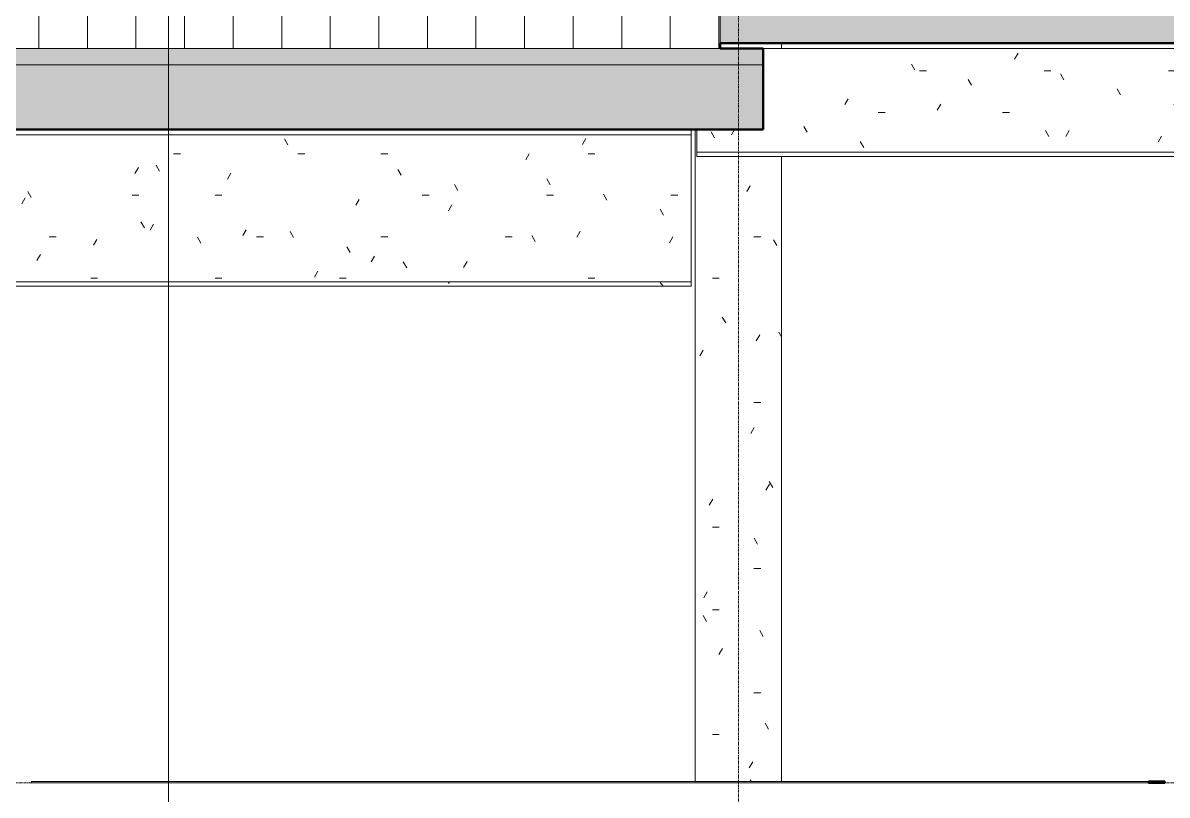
# Model space of a CAD drawing. Header units: inches. Extents: x 9661 to 15313, y -337 to 660.
# Drawn here: x 11149.6 to 11361.6, y -154.3 to -11.2 of the extents above; entities that cross this region are included whole.
import ezdxf

# ---------------------------------------------------------------- set-up
doc = ezdxf.new("R2010")
doc.units = ezdxf.units.IN
doc.header["$MEASUREMENT"] = 0
doc.linetypes.add('Grid Line 1_2_', pattern=[0.875, 0.5, -0.125, 0.125, -0.125])
for name, color, linetype, lineweight in [('0-1', 7, 'Continuous', 5), ('0-3', 135, 'Continuous', 13), ('A-FLOR-5', 192, 'Continuous', 50), ('A-FLOR-LEVL-1', 51, 'Grid Line 1_2_', 9), ('A-FLOR-MCUT', 51, 'Continuous', 13), ('A-FLOR-PATT-1', 8, 'Continuous', 9), ('A-GENM-1', 55, 'Continuous', 9), ('A-GENM-2', 250, 'Continuous', 50), ('G-ANNO-SYMB-1', 111, 'Continuous', 9), ('S-BEAM-1', 55, 'Continuous', 9), ('S-COLS-1', 55, 'Continuous', 9), ('S-GRID-1', 1, 'Grid Line 1_2_', 9)]:
    doc.layers.add(name, color=color, linetype=linetype, lineweight=lineweight)
pattern_1 = [(0, (11008.554, 72), (30.72, 7.68), [1.267, -21.773, 1.267, -21.773, -122.88]), (0, (11008.554, 72), (30.72, 7.68), [-46.08, 1.267, -44.813, 1.267, -21.773, -53.76]), (0, (11008.554, 72), (30.72, 7.68), [-115.2, 1.267, -14.093, 1.267, -37.133]), (120, (11020.074, 75.84), (-22.01108, 22.7643), [1.267, -21.773, 1.267, -21.773, -122.88]), (120, (11020.074, 75.84), (-22.01108, 22.7643), [-46.08, 1.267, -44.813, 1.267, -21.773, -53.76]), (120, (11020.074, 75.84), (-22.01108, 22.7643), [-115.2, 1.267, -14.093, 1.267, -37.133]), (240, (11023.914, 91.2), (-8.70892, -30.4443), [1.267, -21.773, 1.267, -21.773, -122.88]), (240, (11023.914, 91.2), (-8.70892, -30.4443), [-46.08, 1.267, -44.813, 1.267, -21.773, -53.76]), (240, (11023.914, 91.2), (-8.70892, -30.4443), [-115.2, 1.267, -14.093, 1.267, -37.133])]
pattern_2 = [(50, (11008.554, 72), (27.5427, -2.4099), [2.88, -31.68]), (355, (11008.554, 72), (-5.32784, 28.8843), [2.304, -25.344]), (100.451, (11010.85, 71.8), (22.2153, 26.4739), [2.448, -26.924]), (46.184, (11008.554, 79.68), (40.9819, -6.3564), [4.32, -47.52]), (96.636, (11011.97, 79.15), (35.8907, 37.4062), [3.671, -40.386]), (351.184, (11008.554, 79.68), (35.891, 37.4062), [3.456, -38.016]), (21, (11012.394, 77.76), (22.92104, -15.46073), [2.88, -31.68]), (326, (11012.394, 77.76), (9.3435, 27.84574), [2.304, -25.344]), (71.451, (11014.304, 76.472), (32.2648, 12.3844), [2.448, -26.924]), (37.5, (11008.554, 72), (0.466855, 12.78271), [1.267, -23.77, 1.267, -24.461, -25.44]), (37.5, (11008.554, 72), (0.466855, 12.78271), [-50.765, 1.267, -24.173]), (7.5, (11008.554, 72), (10.10159, 15.14509), [1.267, -13.402, 1.267, -23.194, -9.696]), (7.5, (11008.554, 72), (10.10159, 15.14509), [-39.13, 1.267, -8.429]), (327.5, (10999.991, 72), (20.49916, -0.86578), [1.267, -8.333, 1.267, -28.685, -39.744]), (327.5, (10999.991, 72), (20.49916, -0.86578), [-39.552, 1.267, -38.477]), (317.5, (10996.151, 72), (22.39478, 3.8443), [1.267, -11.213, 1.267, -18.624, -28.224]), (317.5, (10996.151, 72), (22.39478, 3.8443), [-32.371, 1.267, -26.957])]

# ---------------------------------------------------------------- blocks, each defined once
blk = doc.blocks.new('Parking_Stall_Multiple - STANDARD-1982617-BUILDING SECTION - EAST_WEST - LOOKING SOUTH2')
at = {"layer": 'A-GENM-1'}
blk.add_hatch(color=256, dxfattribs=at).paths.add_polyline_path([(10665.06, -152), (10665.19, -152), (10665.19, -151.75), (10662.19, -151.75), (10662.19, -152)], flags=0)
for p, q in [((10455.19, -151.75), (10662.19, -151.75)), ((10455.19, -151.75), (10455.19, -152)), ((10662.19, -152), (10455.19, -152))]:
    blk.add_line(p, q, dxfattribs=at)
at = {"layer": 'A-GENM-2'}
for p, q in [((10665.19, -151.75), (10662.19, -151.75)), ((10662.19, -151.75), (10662.19, -152)), ((10662.19, -152), (10665.19, -152)), ((10665.19, -152), (10665.19, -151.75))]:
    blk.add_line(p, q, dxfattribs=at)
blk = doc.blocks.new('CTR - 1st Phase - Common Walls_rvt-1-BUILDING SECTION - EAST_WEST - LOOKING SOUTH2')
at = {"layer": '0-3'}
blk.add_blockref('Parking_Stall_Multiple - STANDARD-1982617-BUILDING SECTION - EAST_WEST - LOOKING SOUTH2', (696, 0), dxfattribs=at)
blk = doc.blocks.new('Concrete-Rectangular-Column - ONE-V1-BUILDING SECTION - EAST_WEST - LOOKING SOUTH2')
at = {"layer": 'S-COLS-1'}
h = blk.add_hatch(dxfattribs=at)
h.set_pattern_fill('FP_1', color=256, style=0, pattern_type=2)
h.set_pattern_definition(pattern_1)
h.paths.add_polyline_path([(11290.19, -151.75), (11290.19, -36), (11274.46, -36), (11274.46, -31), (11274.19, -31), (11274.19, -151.75)], flags=0)
h.paths.add_polyline_path([(11278.79, -16), (11290.19, -16), (11290.19, -15), (11278.79, -15)], flags=0)
for p, q in [((11290.19, -16), (11290.19, -15)), ((11274.19, -31), (11274.19, -151.75)), ((11290.19, -151.75), (11290.19, -36))]:
    blk.add_line(p, q, dxfattribs=at)
blk = doc.blocks.new('Inverted Tee Beam - 24IT40-2543515-BUILDING SECTION - EAST_WEST - LOOKING SOUTH2')
at = {"layer": 'S-BEAM-1'}
h = blk.add_hatch(dxfattribs=at)
h.set_pattern_fill('FP_1', color=256, style=0, pattern_type=2)
h.set_pattern_definition(pattern_1)
h.paths.add_polyline_path([(10825.18, -32), (11273.41, -32), (11273.41, -31), (10825.18, -31)], flags=0)
h = blk.add_hatch(dxfattribs=at)
h.set_pattern_fill('FP_1', color=256, style=0, pattern_type=2)
h.set_pattern_definition(pattern_1)
h.paths.add_polyline_path([(10825.18, -59.21), (11273.41, -59.21), (11273.41, -32), (10825.18, -32), (10825.18, -54.25)], flags=0)
h = blk.add_hatch(dxfattribs=at)
h.set_pattern_fill('FP_36', color=256, style=0, pattern_type=2)
h.set_pattern_definition([(0, (11008.554, 23.981), (30.72, 5.431), [1.267, -21.773, 1.267, -21.773, -122.88]), (0, (11008.554, 23.981), (30.72, 5.431), [-46.08, 1.267, -44.813, 1.267, -21.773, -53.76]), (0, (11008.554, 23.981), (30.72, 5.431), [-115.2, 1.267, -14.093, 1.267, -37.133]), (129.232, (11020.074, 26.696), (-22.01134, 16.09708), [1.002, -17.213, 1.002, -17.213, -97.145]), (129.232, (11020.074, 26.696), (-22.01134, 16.09708), [-36.429, 1.002, -35.428, 1.002, -17.213, -42.501]), (129.232, (11020.074, 26.696), (-22.01134, 16.09708), [-91.074, 1.002, -11.141, 1.002, -29.356]), (230.768, (11023.914, 37.558), (-8.70924, -21.52714), [1.002, -17.213, 1.002, -114.358]), (230.768, (11023.914, 37.558), (-8.70924, -21.52714), [-19.217, -17.213, 1.002, -35.428, -60.716]), (230.768, (11023.914, 37.558), (-8.70924, -21.52714), [-72.859, 1.002, -17.213, 1.002, -41.499]), (230.768, (11023.914, 37.558), (-8.70924, -21.52714), [-92.075, -11.141, 1.002, -29.356])])
h.paths.add_polyline_path([(11241.02, -60), (11273.41, -60), (11273.41, -59.21), (10825.18, -59.21), (10825.18, -60), (11174.35, -60)], flags=0)
for p, q in [((11273.41, -31), (11273.41, -32)), ((11273.41, -32), (10825.18, -32)), ((11273.41, -32), (11273.41, -59.21)), ((11273.41, -59.21), (10825.18, -59.21)), ((11273.41, -59.21), (11273.41, -60)), ((11273.41, -60), (10825.18, -60))]:
    blk.add_line(p, q, dxfattribs=at)

msp = doc.modelspace()

# ---------------------------------------------------------------- hatches: boundary and pattern name
at = {"layer": 'A-FLOR-PATT-1'}
h = msp.add_hatch(dxfattribs=at)
h.set_pattern_fill('FP_19', color=256, style=0, pattern_type=2)
h.set_pattern_definition(pattern_2)
h.paths.add_polyline_path([(12016.04, -15), (12087.19, -15), (12087.19, -3), (11278.79, -3), (11278.79, -15), (11929.93, -15)], flags=0)
h.paths.add_polyline_path([(10705.1, -15), (10819.99, -15), (10819.99, -3), (10011.59, -3), (10011.59, -15), (10638.23, -15)], flags=0)
h = msp.add_hatch(dxfattribs=at)
h.set_pattern_fill('FP_16', color=256, style=0, pattern_type=2)
h.set_pattern_definition([(0, (11008.554, 72), (0, 9), []), (90, (11008.554, 72), (-9, 6e-16), [])])
h.paths.add_polyline_path([(11068.79, -16), (11278.79, -16), (11278.79, -6), (11135.97, -8.49), (10963.21, -8.49), (10819.99, -6), (10819.99, -16), (11062.58, -16)], flags=0)
h.paths.add_polyline_path([(9964.61, -16), (10011.59, -16), (10011.59, -6), (9992.38, -6.03), (9891.19, -7.24), (9891.19, -16), (9949.32, -16)], flags=0)
h = msp.add_hatch(dxfattribs=at)
h.set_pattern_fill('FP_2', color=256, style=0, pattern_type=2)
h.set_pattern_definition([(0, (11008.554, 72), (15.36, 3.84), [1.267, -10.253, 1.267, -10.253, -61.44]), (0, (11008.554, 72), (15.36, 3.84), [-23.04, 1.267, -21.773, 1.267, -10.253, -26.88]), (0, (11008.554, 72), (15.36, 3.84), [-57.6, 1.267, -6.413, 1.267, -17.933]), (120, (11014.314, 73.92), (-11.005538, 11.38215), [1.267, -10.253, 1.267, -10.253, -61.44]), (120, (11014.314, 73.92), (-11.005538, 11.38215), [-23.04, 1.267, -21.773, 1.267, -10.253, -26.88]), (120, (11014.314, 73.92), (-11.005538, 11.38215), [-57.6, 1.267, -6.413, 1.267, -17.933]), (240, (11016.234, 81.6), (-4.354462, -15.22215), [1.267, -10.253, 1.267, -10.253, -61.44]), (240, (11016.234, 81.6), (-4.354462, -15.22215), [-23.04, 1.267, -21.773, 1.267, -10.253, -26.88]), (240, (11016.234, 81.6), (-4.354462, -15.22215), [-57.6, 1.267, -6.413, 1.267, -17.933])])
h.paths.add_polyline_path([(11062.58, -19), (11286.79, -19), (11286.79, -16), (10811.99, -16), (10811.99, -19), (11047.27, -19)], flags=0)
h.paths.add_polyline_path([(9964.61, -19), (10019.59, -19), (10019.59, -16), (9897.19, -16), (9897.19, -19), (9949.32, -19)], flags=0)
h = msp.add_hatch(dxfattribs=at)
h.set_pattern_fill('FP_19', color=256, style=0, pattern_type=2)
h.set_pattern_definition(pattern_2)
h.paths.add_polyline_path([(11025.74, -31), (11286.79, -31), (11286.79, -19), (10811.99, -19), (10811.99, -31), (10982.68, -31)], flags=0)
h.paths.add_polyline_path([(9999.97, -31), (10019.59, -31), (10019.59, -19), (9897.19, -19), (9897.19, -31), (9992.38, -31)], flags=0)
at = {"layer": 'S-BEAM-1'}
h = msp.add_hatch(dxfattribs=at)
h.set_pattern_fill('FP_1', color=256, style=0, pattern_type=2)
h.set_pattern_definition(pattern_1)
h.paths.add_polyline_path([(11413.25, -35.21), (11422.8, -35.21), (11422.8, -16), (11286.79, -16), (11286.79, -31), (11274.46, -31), (11274.46, -35.21), (11327.13, -35.21)], flags=0)
h = msp.add_hatch(dxfattribs=at)
h.set_pattern_fill('FP_1', color=256, style=0, pattern_type=2)
h.set_pattern_definition(pattern_1)
h.paths.add_polyline_path([(11413.25, -16), (11422.8, -16), (11422.8, -15), (11290.19, -15), (11290.19, -16), (11327.13, -16)], flags=0)
h = msp.add_hatch(dxfattribs=at)
h.set_pattern_fill('FP_37', color=256, style=0, pattern_type=2)
h.set_pattern_definition([(0, (11008.554, 35.981), (30.72, 5.431), [1.267, -21.773, 1.267, -21.773, -122.88]), (0, (11008.554, 35.981), (30.72, 5.431), [-46.08, 1.267, -44.813, 1.267, -21.773, -53.76]), (0, (11008.554, 35.981), (30.72, 5.431), [-115.2, 1.267, -14.093, 1.267, -37.133]), (129.232, (11020.074, 38.696), (-22.01134, 16.09708), [1.002, -17.213, 1.002, -17.213, -97.145]), (129.232, (11020.074, 38.696), (-22.01134, 16.09708), [-36.429, 1.002, -35.428, 1.002, -17.213, -42.501]), (129.232, (11020.074, 38.696), (-22.01134, 16.09708), [-91.074, 1.002, -11.141, 1.002, -29.356]), (230.768, (11023.914, 49.558), (-8.70924, -21.52714), [1.002, -17.213, 1.002, -114.358]), (230.768, (11023.914, 49.558), (-8.70924, -21.52714), [-19.217, -17.213, 1.002, -35.428, -60.716]), (230.768, (11023.914, 49.558), (-8.70924, -21.52714), [-72.859, 1.002, -17.213, 1.002, -41.499]), (230.768, (11023.914, 49.558), (-8.70924, -21.52714), [-92.075, -11.141, 1.002, -29.356])])
h.paths.add_polyline_path([(11413.25, -36), (11422.8, -36), (11422.8, -35.21), (11274.46, -35.21), (11274.46, -36), (11327.13, -36)], flags=0)

# ---------------------------------------------------------------- linework, layer by layer
at = {"layer": 'A-FLOR-5'}
for p, q in [((11278.79, -16), (11278.79, -15)), ((11278.79, -15), (12077.19, -15)), ((11286.79, -16), (11278.79, -16)), ((11286.79, -31), (11286.79, -16)), ((10811.99, -31), (11286.79, -31))]:
    msp.add_line(p, q, dxfattribs=at)
at = {"layer": 'A-FLOR-LEVL-1'}
msp.add_line((9660.53, -152), (12376.06, -152), dxfattribs=at)
at = {"layer": 'A-FLOR-MCUT'}
for p, q in [((11278.79, -15), (11278.79, -3.25)), ((10819.99, -16), (11278.79, -16)), ((11286.79, -19), (10811.99, -19))]:
    msp.add_line(p, q, dxfattribs=at)
at = {"layer": 'G-ANNO-SYMB-1'}
msp.add_line((11176.61, 602.07), (11176.61, -179.98), dxfattribs=at)
at = {"layer": 'S-BEAM-1'}
for p, q in [((11422.8, -16), (11286.79, -16)), ((11274.46, -35.21), (11274.46, -31)), ((11274.46, -36), (11274.46, -35.21)), ((11422.8, -35.21), (11274.46, -35.21)), ((11422.8, -36), (11274.46, -36))]:
    msp.add_line(p, q, dxfattribs=at)
at = {"layer": 'S-GRID-1'}
msp.add_line((11282.19, -159.84), (11282.19, 428.67), dxfattribs=at)

# ---------------------------------------------------------------- block references
at = {"layer": '0-1'}
msp.add_blockref('CTR - 1st Phase - Common Walls_rvt-1-BUILDING SECTION - EAST_WEST - LOOKING SOUTH2', (0, 0), dxfattribs=at)
at = {"layer": 'S-BEAM-1'}
msp.add_blockref('Inverted Tee Beam - 24IT40-2543515-BUILDING SECTION - EAST_WEST - LOOKING SOUTH2', (0, 0), dxfattribs=at)
at = {"layer": 'S-COLS-1'}
msp.add_blockref('Concrete-Rectangular-Column - ONE-V1-BUILDING SECTION - EAST_WEST - LOOKING SOUTH2', (0, 0), dxfattribs=at)

doc.saveas('drawing.dxf')
